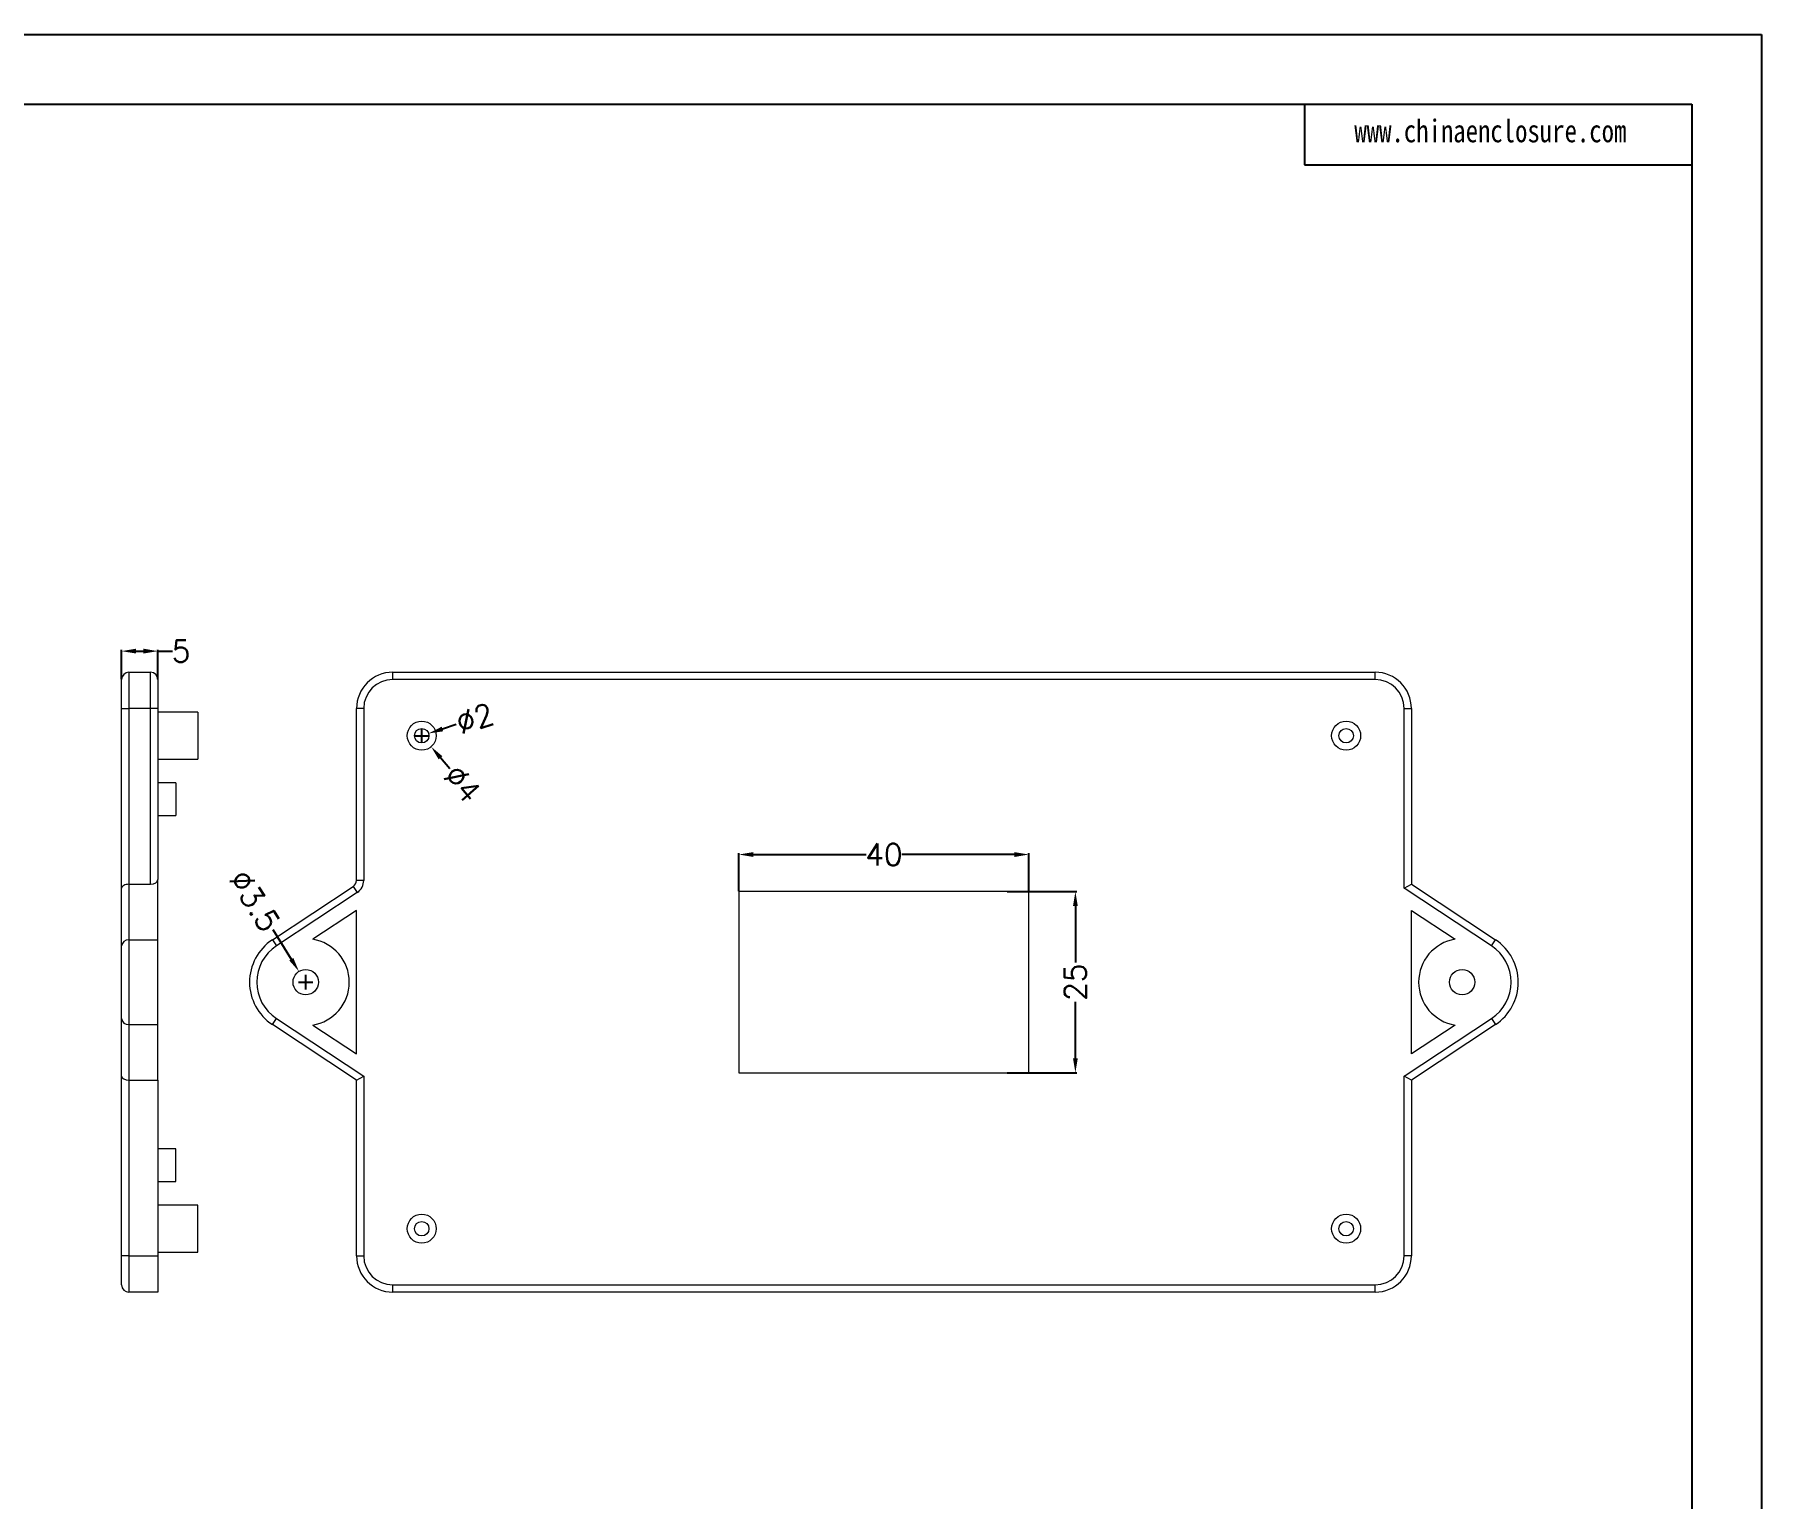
# Model space of a CAD drawing. Header units: inches. Extents: x 1171 to 2510, y 1089 to 1492.
# Drawn here: x 2121.3 to 2359.5, y 1290.4 to 1492.3 of the extents above; entities that cross this region are included whole.
import ezdxf

# ---------------------------------------------------------------- set-up
doc = ezdxf.new("R2010")
doc.units = ezdxf.units.IN
doc.layers.add('文字', color=81, linetype='Continuous')
doc.styles.get("Standard").update_dxf_attribs({"font": 'txt', "bigfont": 'gbcbig.shx'})
doc.styles.add('宋体', font='', dxfattribs={"width": 0.8, "height": 3.5})
doc.styles.get('宋体').set_extended_font_data('SimSun')
doc.dimstyles.new('3', dxfattribs={"dimtxt": 3, "dimasz": 2, "dimexe": 0.18, "dimexo": 0.0625, "dimgap": 0.2, "dimtad": 0, "dimzin": 12, "dimdsep": 46, "dimtxsty": 'Standard', "dimcen": 1, "dimclrd": 3, "dimclre": 3, "dimadec": 0, "dimazin": 0, "dimtfac": 1, "dimtofl": 0, "dimtmove": 0, "dimatfit": 3, "dimfxl": 0, "dimtolj": 1, "dimtzin": 0, "dimarcsym": 0})

# ---------------------------------------------------------------- blocks, each defined once
blk = doc.blocks.new('*D158')
at = {"color": 3, "lineweight": -2, "transparency": 16777216}
for p, q in [((2133.32, 1403.45), (2133.32, 1407.48)), ((2135.32, 1407.3), (2136.32, 1407.3)), ((2138.32, 1403.45), (2138.32, 1407.48)), ((2138.32, 1407.3), (2140.32, 1407.3))]:
    blk.add_line(p, q, dxfattribs=at)
at = {"color": 3, "transparency": 16777216}
for points in [[(2135.32, 1407.64), (2135.32, 1406.97), (2133.32, 1407.3)], [(2136.32, 1407.64), (2136.32, 1406.97), (2138.32, 1407.3)]]:
    blk.add_solid(points, dxfattribs=at)
at = {"layer": 'Defpoints', "color": 0, "transparency": 16777216}
for p in [(2138.32, 1407.3), (2133.32, 1403.39), (2138.32, 1403.39)]:
    blk.add_point(p, dxfattribs=at)
at = {"color": 0, "transparency": 16777216, "insert": (2141.52, 1407.3), "char_height": 3, "attachment_point": 5}
blk.add_mtext('\\A1;5', dxfattribs=at)
blk = doc.blocks.new('*D165')
at = {"color": 3, "lineweight": -2, "transparency": 16777216}
for p, q in [((2174.71, 1394.64), (2174.71, 1396.64)), ((2173.71, 1395.64), (2175.71, 1395.64)), ((2178.59, 1391.06), (2177.3, 1392.59))]:
    blk.add_line(p, q, dxfattribs=at)
at = {"color": 3, "transparency": 16777216}
blk.add_solid([(2177.56, 1392.81), (2177.05, 1392.37), (2176.01, 1394.11)], dxfattribs=at)
at = {"layer": 'Defpoints', "color": 0, "transparency": 16777216}
for p in [(2173.42, 1397.17), (2176.01, 1394.11)]:
    blk.add_point(p, dxfattribs=at)
at = {"color": 0, "transparency": 16777216, "insert": (2180.34, 1389.01), "char_height": 3, "attachment_point": 5, "rotation": 310.2989}
blk.add_mtext('\\A1;∅4', dxfattribs=at)
blk = doc.blocks.new('*D166')
at = {"color": 3, "lineweight": -2, "transparency": 16777216}
for p, q in [((2174.71, 1394.64), (2174.71, 1396.64)), ((2179.47, 1397.17), (2177.57, 1396.56)), ((2173.71, 1395.64), (2175.71, 1395.64))]:
    blk.add_line(p, q, dxfattribs=at)
at = {"color": 3, "transparency": 16777216}
blk.add_solid([(2177.47, 1396.88), (2177.67, 1396.24), (2175.67, 1395.95)], dxfattribs=at)
at = {"layer": 'Defpoints', "color": 0, "transparency": 16777216}
for p in [(2175.67, 1395.95), (2173.76, 1395.33)]:
    blk.add_point(p, dxfattribs=at)
at = {"color": 0, "transparency": 16777216, "insert": (2182.04, 1398), "char_height": 3, "attachment_point": 5, "rotation": 17.8139}
blk.add_mtext('\\A1;∅2', dxfattribs=at)
blk = doc.blocks.new('*D167')
at = {"color": 3, "lineweight": -2, "transparency": 16777216}
for p, q in [((2154.17, 1368.89), (2156.72, 1364.82)), ((2158.71, 1360.64), (2158.71, 1362.64)), ((2157.71, 1361.64), (2159.71, 1361.64))]:
    blk.add_line(p, q, dxfattribs=at)
at = {"color": 3, "transparency": 16777216}
blk.add_solid([(2157, 1364.99), (2156.44, 1364.64), (2157.78, 1363.12)], dxfattribs=at)
at = {"layer": 'Defpoints', "color": 0, "transparency": 16777216}
for p in [(2157.78, 1363.12), (2159.64, 1360.16)]:
    blk.add_point(p, dxfattribs=at)
at = {"color": 0, "transparency": 16777216, "insert": (2151.67, 1372.87), "char_height": 3, "attachment_point": 5, "rotation": 302.0875}
blk.add_mtext('\\A1;∅3.5', dxfattribs=at)
blk = doc.blocks.new('*D170')
at = {"color": 3, "lineweight": -2, "transparency": 16777216}
for p, q in [((2218.46, 1374.2), (2218.46, 1379.43)), ((2220.46, 1379.25), (2236.01, 1379.25)), ((2256.46, 1379.25), (2240.91, 1379.25)), ((2258.46, 1374.2), (2258.46, 1379.43))]:
    blk.add_line(p, q, dxfattribs=at)
at = {"color": 3, "transparency": 16777216}
for points in [[(2220.46, 1379.58), (2220.46, 1378.91), (2218.46, 1379.25)], [(2256.46, 1379.58), (2256.46, 1378.91), (2258.46, 1379.25)]]:
    blk.add_solid(points, dxfattribs=at)
at = {"layer": 'Defpoints', "color": 0, "transparency": 16777216}
for p in [(2258.46, 1379.25), (2218.46, 1374.14), (2258.46, 1374.14)]:
    blk.add_point(p, dxfattribs=at)
at = {"color": 0, "transparency": 16777216, "insert": (2238.46, 1379.25), "char_height": 3, "attachment_point": 5}
blk.add_mtext('\\A1;40', dxfattribs=at)
blk = doc.blocks.new('*D171')
at = {"color": 3, "lineweight": -2, "transparency": 16777216}
for p, q in [((2255.46, 1374.14), (2265.05, 1374.14)), ((2264.87, 1372.14), (2264.87, 1364.34)), ((2264.87, 1351.14), (2264.87, 1358.94)), ((2255.46, 1349.14), (2265.05, 1349.14))]:
    blk.add_line(p, q, dxfattribs=at)
at = {"color": 3, "transparency": 16777216}
for points in [[(2264.54, 1372.14), (2265.2, 1372.14), (2264.87, 1374.14)], [(2264.54, 1351.14), (2265.2, 1351.14), (2264.87, 1349.14)]]:
    blk.add_solid(points, dxfattribs=at)
at = {"layer": 'Defpoints', "color": 0, "transparency": 16777216}
for p in [(2255.4, 1374.14), (2255.4, 1349.14), (2264.87, 1349.14)]:
    blk.add_point(p, dxfattribs=at)
at = {"color": 0, "transparency": 16777216, "insert": (2264.87, 1361.64), "char_height": 3, "attachment_point": 5, "rotation": 90}
blk.add_mtext('\\A1;25', dxfattribs=at)

msp = doc.modelspace()

# ---------------------------------------------------------------- linework, layer by layer
for p, q in [((1788.359, 1492.348), (2359.5, 1492.348)), ((2359.5, 1492.348), (2359.5, 1088.511)), ((1803.138, 1482.733), (2349.885, 1482.733)), ((2296.468, 1482.733), (2296.468, 1474.387)), ((2349.885, 1482.733), (2349.885, 1098.126)), ((2296.468, 1474.387), (2349.885, 1474.387))]:
    msp.add_line(p, q)
at = {"color": 7, "linetype": 'Continuous', "lineweight": 15}
for p, q in [((2133.316, 1399.39), (2133.316, 1403.39)), ((2134.316, 1404.39), (2134.316, 1399.39)), ((2134.316, 1404.39), (2137.316, 1404.39)), ((2137.316, 1399.39), (2137.316, 1404.39)), ((2138.316, 1403.39), (2138.316, 1399.39)), ((2170.714, 1403.39), (2170.714, 1404.39)), ((2170.714, 1404.39), (2306.214, 1404.39)), ((2306.214, 1403.39), (2170.714, 1403.39)), ((2306.214, 1403.39), (2306.214, 1404.39)), ((2133.316, 1399.39), (2134.316, 1399.39)), ((2133.316, 1374.602), (2133.316, 1399.39)), ((2134.316, 1399.39), (2134.316, 1375.14)), ((2137.316, 1399.39), (2134.316, 1399.39)), ((2137.316, 1375.14), (2137.316, 1399.39)), ((2138.316, 1399.39), (2137.316, 1399.39)), ((2138.316, 1399.39), (2138.316, 1375.8)), ((2143.816, 1398.89), (2138.316, 1398.89)), ((2143.816, 1398.89), (2143.816, 1392.39)), ((2166.714, 1399.39), (2165.714, 1399.39)), ((2165.714, 1375.679), (2165.714, 1399.39)), ((2166.714, 1399.39), (2166.714, 1375.679)), ((2310.214, 1374.602), (2310.214, 1399.39)), ((2310.214, 1399.39), (2311.214, 1399.39)), ((2311.214, 1399.39), (2311.214, 1375.14)), ((2138.316, 1392.39), (2143.816, 1392.39)), ((2140.816, 1389.14), (2138.316, 1389.14)), ((2140.816, 1389.14), (2140.816, 1384.64)), ((2138.316, 1384.64), (2140.816, 1384.64)), ((2133.316, 1366.648), (2133.316, 1374.602)), ((2134.316, 1375.14), (2134.316, 1367.483)), ((2134.316, 1375.14), (2137.316, 1375.14)), ((2138.316, 1367.483), (2138.316, 1375.8)), ((2154.109, 1367.483), (2165.265, 1374.844)), ((2165.265, 1374.844), (2165.816, 1374.009)), ((2166.714, 1375.679), (2165.714, 1375.679)), ((2310.214, 1374.602), (2311.214, 1375.14)), ((2322.268, 1366.648), (2310.214, 1374.602)), ((2311.214, 1375.14), (2322.819, 1367.483)), ((2165.816, 1374.009), (2154.66, 1366.648)), ((2218.464, 1374.14), (2218.464, 1349.14)), ((2258.464, 1374.14), (2218.464, 1374.14)), ((2258.464, 1349.14), (2258.464, 1374.14)), ((2165.714, 1371.546), (2159.677, 1367.563)), ((2165.714, 1351.735), (2165.714, 1371.546)), ((2311.214, 1371.546), (2317.251, 1367.563)), ((2311.214, 1351.735), (2311.214, 1371.546)), ((2134.316, 1367.483), (2134.316, 1355.798)), ((2134.316, 1367.483), (2138.316, 1367.483)), ((2138.316, 1355.798), (2138.316, 1367.483)), ((2154.109, 1367.483), (2154.66, 1366.648)), ((2322.268, 1366.648), (2322.819, 1367.483)), ((2133.316, 1356.632), (2133.316, 1366.648)), ((2133.316, 1348.679), (2133.316, 1356.632)), ((2134.316, 1355.798), (2138.316, 1355.798)), ((2134.316, 1355.798), (2134.316, 1348.14)), ((2138.316, 1348.14), (2138.316, 1355.798)), ((2154.109, 1355.798), (2154.66, 1356.632)), ((2165.714, 1348.14), (2154.109, 1355.798)), ((2154.66, 1356.632), (2166.714, 1348.679)), ((2159.677, 1355.718), (2165.714, 1351.735)), ((2310.214, 1348.679), (2322.268, 1356.632)), ((2322.819, 1355.798), (2311.214, 1348.14)), ((2317.251, 1355.718), (2311.214, 1351.735)), ((2322.268, 1356.632), (2322.819, 1355.798)), ((2133.316, 1323.89), (2133.316, 1348.679)), ((2165.714, 1348.14), (2166.714, 1348.679)), ((2166.714, 1348.679), (2166.714, 1323.89)), ((2218.464, 1349.14), (2258.464, 1349.14)), ((2311.214, 1348.14), (2310.214, 1348.679)), ((2310.214, 1323.89), (2310.214, 1348.679)), ((2134.316, 1348.14), (2138.316, 1348.14)), ((2134.316, 1348.14), (2134.316, 1323.89)), ((2138.316, 1348.14), (2138.316, 1323.89)), ((2165.714, 1323.89), (2165.714, 1348.14)), ((2311.214, 1348.14), (2311.214, 1323.89)), ((2140.816, 1338.64), (2138.316, 1338.64)), ((2140.816, 1334.14), (2140.816, 1338.64)), ((2138.316, 1334.14), (2140.816, 1334.14)), ((2143.816, 1330.89), (2138.316, 1330.89)), ((2143.816, 1324.39), (2143.816, 1330.89)), ((2138.316, 1324.39), (2143.816, 1324.39)), ((2134.316, 1323.89), (2133.316, 1323.89)), ((2133.316, 1319.89), (2133.316, 1323.89)), ((2134.316, 1323.89), (2138.316, 1323.89)), ((2134.316, 1323.89), (2134.316, 1318.89)), ((2138.316, 1323.89), (2138.316, 1318.89)), ((2165.714, 1323.89), (2166.714, 1323.89)), ((2311.214, 1323.89), (2310.214, 1323.89)), ((2170.714, 1319.89), (2306.214, 1319.89)), ((2170.714, 1318.89), (2170.714, 1319.89)), ((2306.214, 1318.89), (2306.214, 1319.89)), ((2138.316, 1318.89), (2134.316, 1318.89)), ((2306.214, 1318.89), (2170.714, 1318.89))]:
    msp.add_line(p, q, dxfattribs=at)
for centre, radius in [((2174.714, 1395.64), 2), ((2174.714, 1395.64), 1), ((2302.214, 1395.64), 2), ((2302.214, 1395.64), 1), ((2158.714, 1361.64), 1.75), ((2318.214, 1361.64), 1.75), ((2174.714, 1327.64), 2), ((2302.214, 1327.64), 2), ((2174.714, 1327.64), 1), ((2302.214, 1327.64), 1)]:
    msp.add_circle(centre, radius, dxfattribs=at)
for centre, radius, start, end in [((2134.316, 1403.39), 1, 90, 180), ((2137.316, 1403.39), 1, 0, 90), ((2170.714, 1399.39), 5, 90, 180), ((2170.714, 1399.39), 4, 90, 180), ((2306.214, 1399.39), 5, 0, 90), ((2306.214, 1399.39), 4, 0, 90), ((2164.714, 1375.679), 1, 303.41739, 0), ((2164.714, 1375.679), 2, 303.41739, 0), ((2134.241, 1366.558), 0.929, 85.31629, 174.38591), ((2157.964, 1361.64), 7, 123.41739, 236.58261), ((2158.714, 1361.64), 6, 279.23241, 80.76759), ((2318.214, 1361.64), 6, 99.23241, 260.76759), ((2318.964, 1361.64), 7, 303.41739, 56.58261), ((2157.964, 1361.64), 6, 123.41739, 236.58261), ((2318.964, 1361.64), 6, 303.41739, 56.58261), ((2134.241, 1356.723), 0.929, 185.61409, 274.68371), ((2170.714, 1323.89), 5, 180, 270), ((2170.714, 1323.89), 4, 180, 270), ((2306.214, 1323.89), 4, 270, 0), ((2306.214, 1323.89), 5, 270, 0), ((2134.316, 1319.89), 1, 180, 270)]:
    msp.add_arc(centre, radius, start, end, dxfattribs=at)
for centre, ratio, start_param, end_param in [((2134.316, 1374.602), 0.5382487, 1.5707963, 3.1415927), ((2137.316, 1375.8), 0.6598142, 4.712389, 6.2831853), ((2134.316, 1348.679), 0.5382487, 3.1415927, 4.712389)]:
    msp.add_ellipse(centre, major_axis=(1, 0), ratio=ratio, start_param=start_param, end_param=end_param, dxfattribs=at)

# ---------------------------------------------------------------- texts
at = {"layer": '文字', "color": 0, "insert": (2303.349, 1480.619), "char_height": 3.13383, "width": 55.05845, "attachment_point": 1, "style": '宋体'}
msp.add_mtext('www.chinaenclosure.com', dxfattribs=at)

# ---------------------------------------------------------------- dimensions: what is measured, and where the dimension line sits
for base, p1, p2, picture, middle in [((2138.316, 1407.303), (2133.316, 1403.39), (2138.316, 1403.39), '*D158', (2141.516, 1407.303)), ((2258.464, 1379.248), (2218.464, 1374.14), (2258.464, 1374.14), '*D170', (2238.464, 1379.248))]:
    dim = msp.add_linear_dim(base=base, p1=p1, p2=p2, dimstyle='3')
    dim.commit()
    dim.dimension.update_dxf_attribs({"geometry": picture, "text_midpoint": middle})
for p1, p2, picture, middle in [((2173.762, 1395.334), (2175.666, 1395.946), '*D166', (2182.045, 1397.996)), ((2173.421, 1397.166), (2176.008, 1394.115), '*D165', (2180.341, 1389.005))]:
    dim = msp.add_diameter_dim_2p(p1=p1, p2=p2, dimstyle='3')
    dim.commit()
    dim.dimension.update_dxf_attribs({"geometry": picture, "text_midpoint": middle})
dim = msp.add_diameter_dim_2p(p1=(2159.644, 1360.158), p2=(2157.784, 1363.123), dimstyle='3')
dim.commit()
dim.dimension.update_dxf_attribs({"geometry": '*D167', "text_midpoint": (2151.672, 1372.871), "dimtype": 163})
dim = msp.add_linear_dim(base=(2264.871, 1349.14), p1=(2255.396, 1374.14), p2=(2255.396, 1349.14), angle=90, dimstyle='3')
dim.commit()
dim.dimension.update_dxf_attribs({"geometry": '*D171', "text_midpoint": (2264.871, 1361.64)})

doc.saveas('drawing.dxf')
